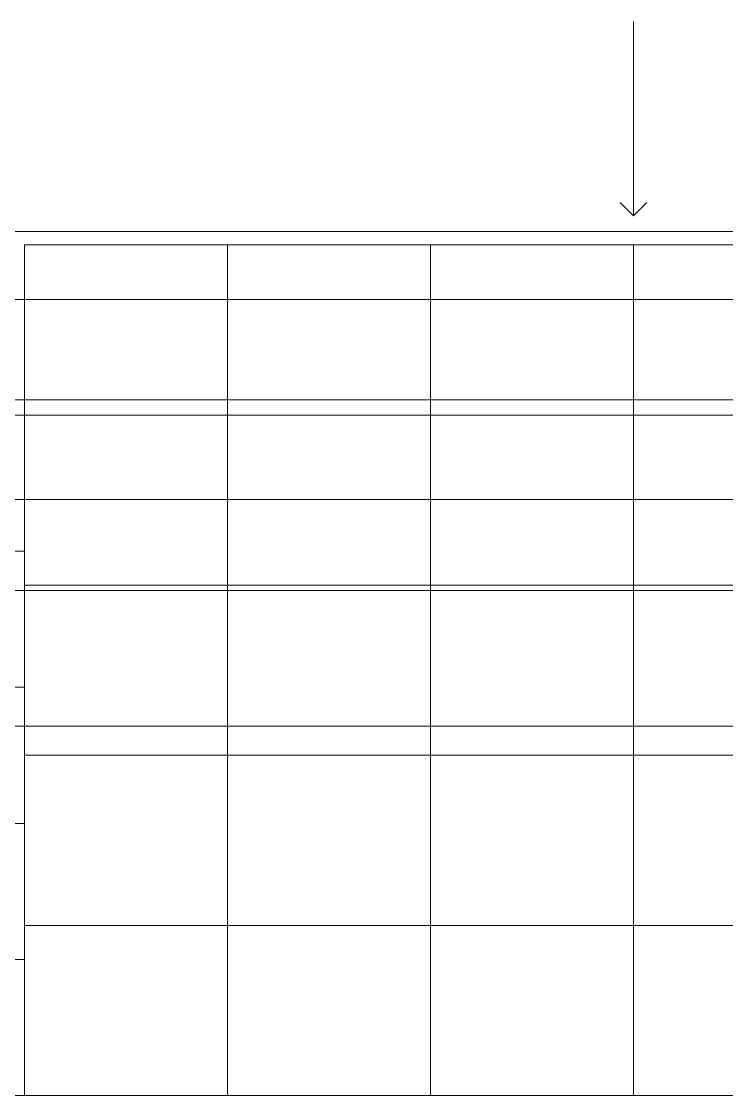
# Model space of a CAD drawing. Header units: millimetres. Extents: x 374056 to 882622, y 26363 to 140094.
# Drawn here: x 422599 to 436661, y 47677 to 69081 of the extents above; entities that cross this region are included whole.
import ezdxf

# ---------------------------------------------------------------- set-up
doc = ezdxf.new("R2010")
doc.units = ezdxf.units.MM
doc.header["$MEASUREMENT"] = 0
doc.layers.get('0').update_dxf_attribs({"lineweight": 9})
doc.layers.add('S-DETL-GRID', color=62, linetype='Continuous', lineweight=9, plot=False)

msp = doc.modelspace()

# ---------------------------------------------------------------- linework, layer by layer
at = {"color": 2, "ltscale": 0.05}
for p in [(870287.20036, 64893.50156), (870279.71972, 59555.60111)]:
    msp.add_xline(p, (1, 0), dxfattribs=at)
at = {"color": 1, "ltscale": 0.05}
for p in [(717385.08885, 63540.23398, 0), (757167.52904, 61540.23398, -0.00003), (757317.52904, 57740.13058, -0.00003), (717018.16428, 55040.23398, 0)]:
    msp.add_xline(p, (1, 0), dxfattribs=at)
at = {"layer": 'S-DETL-GRID'}
for p, q in [((426706.38805, 64626.70869, 0), (426706.38805, 47676.70872, 0)), ((430756.38805, 64626.70869, 0), (430756.38805, 47676.70872, 0)), ((434806.38805, 64626.70869, 0), (434806.38805, 47676.70872, 0)), ((446956.38805, 61236.7087, 0), (422656.38805, 61236.7087, 0)), ((422656.38805, 58524.7087, 0), (403216.38805, 58524.7087, 0)), ((446956.38805, 57846.7087, 0), (422656.38805, 57846.7087, 0)), ((422656.38805, 55812.70871, 0), (403216.38805, 55812.70871, 0)), ((446956.38805, 54456.70871, 0), (422656.38805, 54456.70871, 0)), ((422656.38805, 53100.70871, 0), (403216.38805, 53100.70871, 0)), ((446956.38805, 51066.70871, 0), (422656.38805, 51066.70871, 0)), ((422656.38805, 50388.70871, 0), (403216.38805, 50388.70871, 0))]:
    msp.add_line(p, q, dxfattribs=at)
at = {"layer": 'S-DETL-GRID', "elevation": 0}
for points in [[(434806.38805, 69081.08307), (434806.38805, 65208.9629), (434539.59794, 65475.75301)], [(434806.38805, 69081.08307), (434806.38805, 65208.9629), (435073.17816, 65475.75301)]]:
    msp.add_lwpolyline(points, dxfattribs=at)
msp.add_lwpolyline([(422656.38805, 64626.70869), (446956.38805, 64626.70869), (446956.38805, 47676.70872), (422656.38805, 47676.70872)], close=True, dxfattribs=at)
at = {"layer": 'S-DETL-GRID', "color": 252, "elevation": 0}
msp.add_lwpolyline([(403216.38805, 61236.7087), (422656.38805, 61236.7087), (422656.38805, 47676.70872), (403216.38805, 47676.70872)], close=True, dxfattribs=at)

doc.saveas('drawing.dxf')
